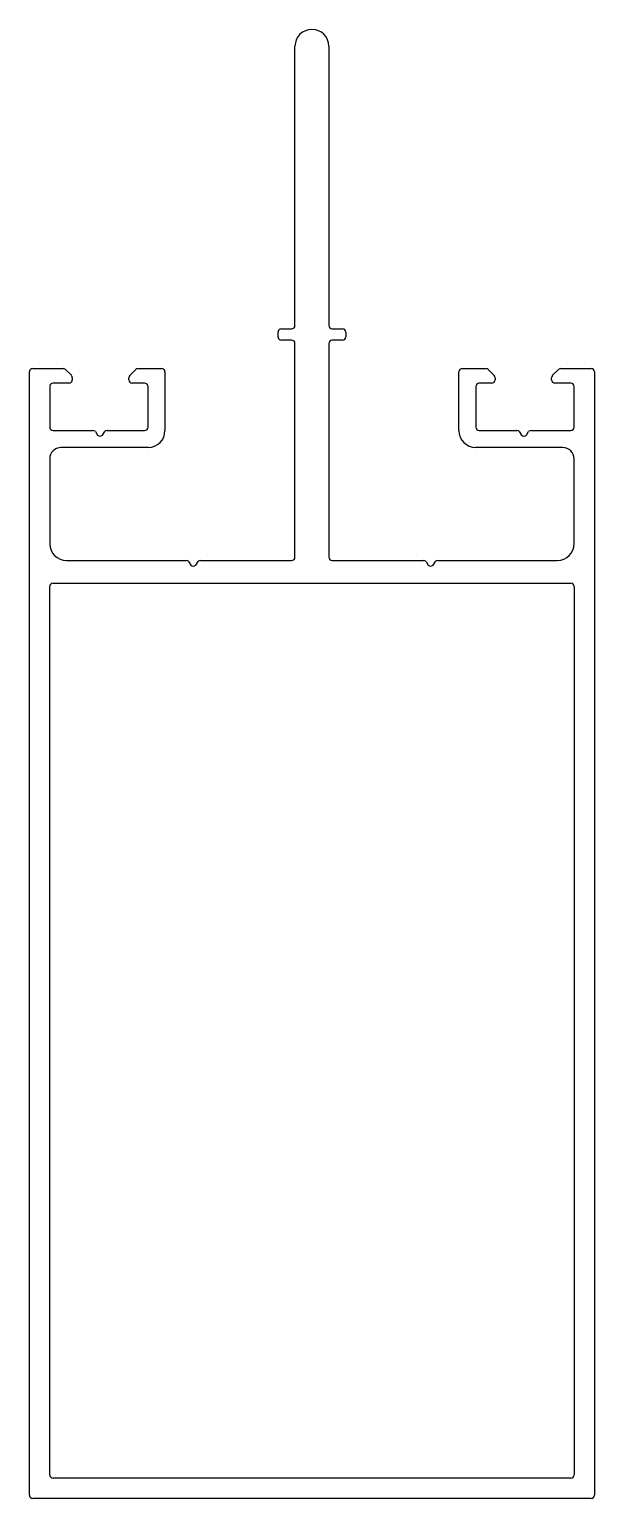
# Model space of a CAD drawing. Extents: x 860 to 910, y 459 to 589.
import ezdxf

# ---------------------------------------------------------------- set-up
doc = ezdxf.new("R2010")
doc.units = 0
doc.layers.get('0').update_dxf_attribs({"linetype": 'CONTINUOUS'})

msp = doc.modelspace()

# ---------------------------------------------------------------- linework, layer by layer
at = {"color": 0}
for p, q in [((883.53, 562.57), (883.53, 587.27)), ((886.53, 587.27), (886.53, 562.57)), ((882.03, 561.57), (882.03, 561.97)), ((882.33, 562.27), (883.23, 562.27)), ((886.83, 562.27), (887.73, 562.27)), ((888.03, 561.97), (888.03, 561.57)), ((883.23, 561.27), (882.33, 561.27)), ((883.53, 542.07), (883.53, 560.97)), ((886.53, 560.97), (886.53, 542.07)), ((887.73, 561.27), (886.83, 561.27)), ((860.03, 459.07), (860.03, 558.47)), ((860.33, 558.77), (863.01, 558.77)), ((863.22, 558.68), (863.75, 558.16)), ((863.83, 557.94), (863.83, 557.77)), ((868.83, 557.77), (868.83, 557.94)), ((868.92, 558.15), (869.45, 558.68)), ((869.66, 558.77), (871.73, 558.77)), ((872.03, 558.47), (872.03, 553.27)), ((898.03, 553.27), (898.03, 558.47)), ((898.33, 558.77), (900.41, 558.77)), ((900.62, 558.68), (901.15, 558.15)), ((901.23, 557.94), (901.23, 557.77)), ((906.23, 557.77), (906.23, 557.94)), ((906.32, 558.16), (906.85, 558.68)), ((907.06, 558.77), (909.73, 558.77)), ((910.03, 558.47), (910.03, 459.07)), ((861.83, 557.17), (861.83, 553.57)), ((863.53, 557.47), (862.13, 557.47)), ((870.23, 557.47), (869.13, 557.47)), ((870.53, 553.57), (870.53, 557.17)), ((899.53, 557.17), (899.53, 553.57)), ((900.93, 557.47), (899.83, 557.47)), ((907.93, 557.47), (906.53, 557.47)), ((908.23, 553.57), (908.23, 557.17)), ((862.13, 553.27), (865.66, 553.27)), ((865.87, 553.18), (866.07, 552.86)), ((866.5, 552.86), (866.7, 553.18)), ((866.91, 553.27), (870.23, 553.27)), ((899.83, 553.27), (903.16, 553.27)), ((903.37, 553.18), (903.57, 552.86)), ((904, 552.86), (904.2, 553.18)), ((904.41, 553.27), (907.93, 553.27)), ((870.53, 551.77), (862.83, 551.77)), ((907.23, 551.77), (899.53, 551.77)), ((861.83, 550.77), (861.83, 543.27)), ((908.23, 543.27), (908.23, 550.77)), ((863.33, 541.77), (873.91, 541.77)), ((874.12, 541.68), (874.32, 541.36)), ((874.75, 541.36), (874.95, 541.68)), ((875.16, 541.77), (883.23, 541.77)), ((886.83, 541.77), (894.91, 541.77)), ((895.12, 541.68), (895.32, 541.36)), ((895.75, 541.36), (895.95, 541.68)), ((896.16, 541.77), (906.73, 541.77)), ((862.13, 539.77), (907.93, 539.77)), ((861.83, 460.87), (861.83, 539.47)), ((908.23, 539.47), (908.23, 460.87)), ((907.93, 460.57), (862.13, 460.57)), ((909.73, 458.77), (860.33, 458.77))]:
    msp.add_line(p, q, dxfattribs=at)
for centre, radius, start, end in [((885.03, 587.27), 1.5, 360, 180), ((882.33, 561.97), 0.3, 90, 180), ((883.23, 562.57), 0.3, 270, 360), ((886.83, 562.57), 0.3, 180, 270), ((887.73, 561.97), 0.3, 0, 90), ((882.33, 561.57), 0.3, 180, 270), ((883.23, 560.97), 0.3, 0, 90), ((886.83, 560.97), 0.3, 90, 180), ((887.73, 561.57), 0.3, 270, 0), ((860.33, 558.47), 0.3, 90, 180), ((863.01, 558.47), 0.3, 45, 90), ((863.53, 557.77), 0.3, 270, 0), ((863.53, 557.94), 0.3, 0, 45), ((869.13, 557.94), 0.3, 135, 180), ((869.13, 557.77), 0.3, 180, 270.0983), ((869.66, 558.47), 0.3, 90.0596, 135), ((871.73, 558.47), 0.3, 360, 90.0596), ((898.33, 558.47), 0.3, 89.9404, 180), ((900.41, 558.47), 0.3, 45, 89.9404), ((900.93, 557.77), 0.3, 269.9017, 360), ((900.93, 557.94), 0.3, 360, 45), ((906.53, 557.94), 0.3, 135, 180), ((906.53, 557.77), 0.3, 180, 270), ((907.06, 558.47), 0.3, 90, 135), ((909.73, 558.47), 0.3, 360, 90), ((862.13, 557.17), 0.3, 90, 180), ((870.23, 557.17), 0.3, 0, 90.0983), ((899.83, 557.17), 0.3, 89.9017, 180), ((907.93, 557.17), 0.3, 360, 90), ((862.13, 553.57), 0.3, 180, 270), ((865.66, 552.97), 0.3, 45, 90), ((866.28, 553.07), 0.3, 225, 315), ((866.91, 552.97), 0.3, 90, 135), ((870.23, 553.57), 0.3, 270, 0), ((870.53, 553.27), 1.5, 270, 0), ((899.53, 553.27), 1.5, 180, 270), ((899.83, 553.57), 0.3, 180, 270), ((903.16, 552.97), 0.3, 45, 90), ((903.78, 553.07), 0.3, 225, 315), ((904.41, 552.97), 0.3, 90, 135), ((907.93, 553.57), 0.3, 270, 0), ((862.83, 550.77), 1, 90, 180), ((907.23, 550.77), 1, 0, 90), ((863.33, 543.27), 1.5, 180, 270), ((906.73, 543.27), 1.5, 270, 0), ((873.91, 541.47), 0.3, 45, 90), ((874.53, 541.57), 0.3, 225, 315), ((875.16, 541.47), 0.3, 90, 135), ((883.23, 542.07), 0.3, 270, 0), ((886.83, 542.07), 0.3, 180, 270), ((894.91, 541.47), 0.3, 45, 90), ((895.53, 541.57), 0.3, 225, 315), ((896.16, 541.47), 0.3, 90, 135), ((862.13, 539.47), 0.3, 90, 180), ((907.93, 539.47), 0.3, 0, 90), ((862.13, 460.87), 0.3, 180, 270), ((907.93, 460.87), 0.3, 270, 0), ((860.33, 459.07), 0.3, 180, 270), ((909.73, 459.07), 0.3, 270, 0)]:
    msp.add_arc(centre, radius, start, end, dxfattribs=at)

doc.saveas('drawing.dxf')
